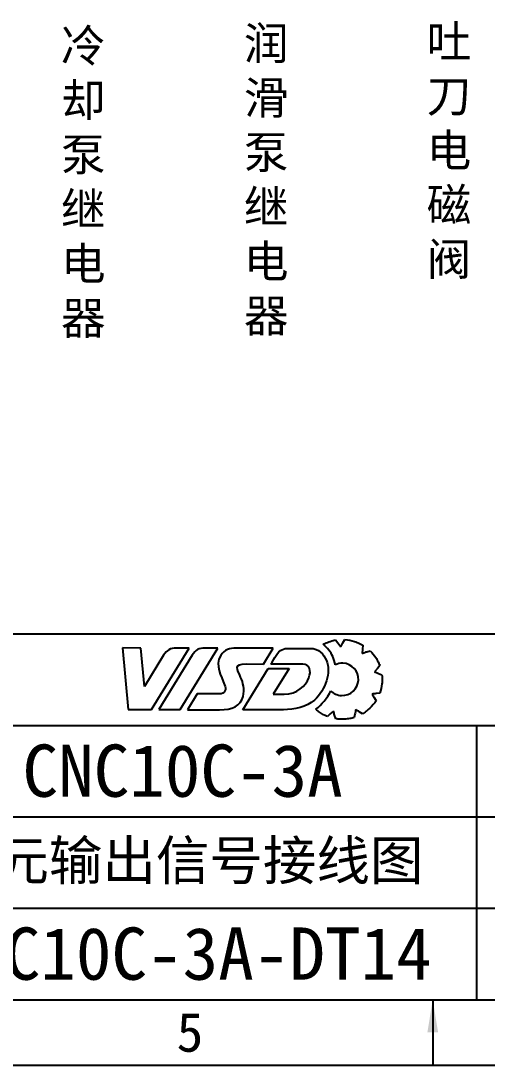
# Model space of a CAD drawing. Header units: millimetres. Extents: x 547 to 2149, y 622 to 1790.
# Drawn here: x 1641.7 to 1677.3, y 1102.4 to 1182.3 of the extents above; entities that cross this region are included whole.
import ezdxf

# ---------------------------------------------------------------- set-up
doc = ezdxf.new("R2010")
doc.units = ezdxf.units.MM
for name, color, linetype in [('中文标注', 3, 'Continuous'), ('仅图框使用', 7, 'Continuous'), ('英文数字标注', 3, 'Continuous')]:
    doc.layers.add(name, color=color, linetype=linetype)
doc.styles.get("Standard").update_dxf_attribs({"font": 'txt', "bigfont": 'gbcbig.shx'})
doc.dimstyles.new('ISO-25', dxfattribs={"dimtxt": 2.5, "dimasz": 2.5, "dimexe": 1.25, "dimexo": 0.625, "dimtad": 1, "dimtxsty": 'Standard', "dimcen": 2.5, "dimadec": 0, "dimazin": 0, "dimtfac": 1, "dimtmove": 0, "dimatfit": 3, "dimfxl": 0, "dimarcsym": 0})

# ---------------------------------------------------------------- blocks, each defined once
blk = doc.blocks.new('Logo-pic')
at = {"layer": '仅图框使用', "color": 4}
for points in [[(1.392, -0.003), (1.392, -0.003), (0, 0), (0, 0)], [(0, 0), (0, 0), (0.422, -4.704), (0.422, -4.704)], [(15.35, 0.28), (15.416, 0.315), (15.488, 0.351), (15.565, 0.385)], [(16.076, -0.663), (15.92, -0.312), (15.663, -0.003), (15.35, 0.28)], [(15.565, 0.385), (15.693, 0.441), (15.835, 0.495), (15.991, 0.538)], [(15.991, 0.538), (15.991, 0.538), (16.277, 0.618), (16.277, 0.618)], [(16.277, 0.618), (16.277, 0.618), (16.46, 0.384), (16.46, 0.384)], [(16.46, 0.384), (16.46, 0.384), (16.687, 0.094), (16.687, 0.094)], [(16.687, 0.094), (16.687, 0.094), (16.852, 0.387), (16.852, 0.387)], [(16.852, 0.387), (16.852, 0.387), (17.004, 0.654), (17.004, 0.654)], [(17.004, 0.654), (17.243, 0.638), (17.503, 0.576), (17.729, 0.502)], [(17.729, 0.502), (17.863, 0.459), (17.999, 0.404), (18.117, 0.342)], [(18.117, 0.342), (18.117, 0.342), (18.38, 0.203), (18.38, 0.203)], [(18.38, 0.203), (18.38, 0.203), (18.354, -0.088), (18.354, -0.088)], [(1.664, -2.946), (1.664, -2.946), (1.392, -0.003), (1.392, -0.003)], [(3.14, -0.557), (3.14, -0.557), (1.664, -2.946), (1.664, -2.946)], [(2.213, -4.708), (2.213, -4.708), (5.097, -0.012), (5.097, -0.012)], [(5.314, -0.563), (5.314, -0.563), (2.782, -4.71), (2.782, -4.71)], [(4.112, -0.01), (3.646, -0.009), (3.388, -0.157), (3.14, -0.557)], [(5.097, -0.012), (5.097, -0.012), (4.112, -0.01), (4.112, -0.01)], [(4.404, -4.714), (4.404, -4.714), (7.287, -0.017), (7.287, -0.017)], [(6.293, -0.015), (5.832, -0.014), (5.585, -0.135), (5.314, -0.563)], [(7.281, -0.017), (7.281, -0.017), (6.293, -0.015), (6.293, -0.015)], [(7.5, -0.581), (7.033, -1.345), (7.55, -2.128), (7.801, -2.819)], [(7.287, -0.017), (7.287, -0.017), (7.281, -0.017), (7.281, -0.017)], [(8.688, -0.017), (8.195, -0.016), (7.782, -0.118), (7.5, -0.581)], [(11.517, -0.027), (11.517, -0.027), (8.688, -0.017), (8.688, -0.017)], [(10.777, -1.229), (10.777, -1.229), (11.517, -0.027), (11.517, -0.027)], [(11.333, -1.23), (11.444, -1.052), (11.612, -0.769), (11.734, -0.578)], [(11.734, -0.578), (12.026, -0.116), (12.304, -0.029), (12.711, -0.03)], [(12.711, -0.03), (12.711, -0.03), (14.347, -0.034), (14.347, -0.034)], [(14.347, -0.034), (15.007, -0.035), (15.381, -0.463), (15.587, -0.948)], [(16.261, -1.284), (16.226, -1.072), (16.166, -0.864), (16.076, -0.663)], [(18.354, -0.088), (18.354, -0.088), (18.325, -0.413), (18.325, -0.413)], [(18.325, -0.413), (18.477, -0.359), (18.631, -0.304), (18.672, -0.293)], [(18.672, -0.293), (18.672, -0.293), (18.938, -0.216), (18.938, -0.216)], [(18.938, -0.216), (19.094, -0.37), (19.237, -0.554), (19.355, -0.736)], [(19.355, -0.736), (19.42, -0.836), (19.486, -0.948), (19.546, -1.068)], [(9.026, -2.231), (8.764, -1.632), (8.446, -1.193), (9.465, -1.226)], [(9.195, -4.733), (9.195, -4.733), (11.13, -1.564), (11.13, -1.564)], [(9.465, -1.226), (9.465, -1.226), (10.777, -1.229), (10.777, -1.229)], [(11.13, -1.564), (11.13, -1.564), (12.736, -1.568), (12.736, -1.568)], [(13.776, -1.234), (13.776, -1.234), (11.333, -1.23), (11.333, -1.23)], [(12.736, -1.568), (12.736, -1.568), (11.527, -3.528), (11.527, -3.528)], [(14.243, -2.288), (14.454, -1.749), (14.297, -1.237), (13.776, -1.234)], [(15.587, -0.948), (15.971, -1.854), (15.535, -3.186), (14.675, -3.991)], [(16.849, -1.165), (16.639, -1.155), (16.439, -1.199), (16.261, -1.284)], [(18.031, -2.456), (18.062, -1.774), (17.532, -1.195), (16.849, -1.165)], [(19.48, -1.559), (19.48, -1.559), (19.251, -1.821), (19.251, -1.821)], [(19.668, -1.345), (19.668, -1.345), (19.48, -1.559), (19.48, -1.559)], [(19.546, -1.068), (19.546, -1.068), (19.607, -1.193), (19.607, -1.193)], [(19.607, -1.193), (19.629, -1.243), (19.649, -1.293), (19.668, -1.345)], [(9.213, -3.702), (9.351, -3.148), (9.221, -2.678), (9.026, -2.231)], [(12.365, -3.53), (13.343, -3.533), (14.007, -2.893), (14.243, -2.288)], [(19.251, -1.821), (19.269, -1.828), (19.289, -1.836), (19.575, -1.95)], [(19.575, -1.95), (19.575, -1.95), (19.835, -2.054), (19.835, -2.054)], [(19.835, -2.054), (19.842, -2.118), (19.848, -2.182), (19.851, -2.247)], [(7.801, -2.819), (7.916, -3.137), (7.908, -3.511), (7.363, -3.518)], [(16.74, -3.638), (17.423, -3.669), (18.001, -3.139), (18.031, -2.456)], [(19.834, -2.751), (19.806, -2.992), (19.751, -3.23), (19.667, -3.458)], [(5.703, -3.514), (5.703, -3.514), (4.965, -4.723), (4.965, -4.723)], [(6.793, -3.517), (6.793, -3.517), (5.703, -3.514), (5.703, -3.514)], [(7.363, -3.518), (7.363, -3.518), (6.793, -3.517), (6.793, -3.517)], [(7.419, -4.727), (8.355, -4.729), (9.028, -4.448), (9.213, -3.702)], [(11.527, -3.528), (11.527, -3.528), (12.005, -3.529), (12.005, -3.529)], [(12.005, -3.529), (12.005, -3.529), (12.279, -3.53), (12.279, -3.53)], [(12.279, -3.53), (12.279, -3.53), (12.365, -3.53), (12.365, -3.53)], [(14.675, -3.991), (14.068, -4.558), (13.126, -4.678), (12.309, -4.74)], [(14.772, -4.687), (15.238, -4.337), (15.644, -3.839), (15.919, -3.277)], [(15.919, -3.277), (16.13, -3.488), (16.418, -3.624), (16.74, -3.638)], [(19.383, -3.495), (19.273, -3.509), (19.173, -3.519), (19.075, -3.529)], [(19.075, -3.529), (19.126, -3.61), (19.179, -3.693), (19.235, -3.788)], [(19.235, -3.788), (19.235, -3.788), (19.383, -4.034), (19.383, -4.034)], [(19.667, -3.458), (19.667, -3.458), (19.383, -3.495), (19.383, -3.495)], [(0.422, -4.704), (0.422, -4.704), (2.213, -4.708), (2.213, -4.708)], [(2.782, -4.71), (2.782, -4.71), (4.404, -4.714), (4.404, -4.714)], [(4.965, -4.723), (4.965, -4.723), (6.174, -4.725), (6.174, -4.725)], [(6.174, -4.725), (6.174, -4.725), (7.419, -4.727), (7.419, -4.727)], [(10.293, -4.736), (10.293, -4.736), (9.195, -4.733), (9.195, -4.733)], [(12.309, -4.74), (12.309, -4.74), (10.293, -4.736), (10.293, -4.736)], [(15.06, -4.916), (14.972, -4.855), (14.877, -4.781), (14.772, -4.687)], [(17.834, -4.704), (17.812, -4.828), (17.788, -4.955), (17.761, -5.068)], [(18.096, -4.885), (18.02, -4.835), (17.928, -4.77), (17.834, -4.704)], [(19.166, -4.335), (19.011, -4.523), (18.829, -4.682), (18.643, -4.839)], [(19.383, -4.034), (19.317, -4.139), (19.244, -4.24), (19.166, -4.335)], [(15.371, -5.107), (15.265, -5.049), (15.161, -4.987), (15.06, -4.916)], [(15.497, -5.176), (15.497, -5.176), (15.371, -5.107), (15.371, -5.107)], [(15.681, -5.255), (15.619, -5.23), (15.557, -5.204), (15.497, -5.176)], [(15.885, -5.045), (15.885, -5.045), (15.664, -5.248), (15.664, -5.248)], [(15.664, -5.248), (15.664, -5.248), (15.681, -5.255), (15.681, -5.255)], [(16.124, -4.826), (16.124, -4.826), (15.885, -5.045), (15.885, -5.045)], [(16.21, -5.143), (16.186, -5.067), (16.155, -4.948), (16.124, -4.826)], [(16.298, -5.424), (16.298, -5.424), (16.21, -5.143), (16.21, -5.143)], [(16.611, -5.453), (16.505, -5.449), (16.403, -5.439), (16.298, -5.424)], [(16.977, -5.452), (16.847, -5.46), (16.726, -5.46), (16.611, -5.453)], [(17.385, -5.406), (17.234, -5.43), (17.1, -5.445), (16.977, -5.452)], [(17.701, -5.326), (17.598, -5.358), (17.492, -5.384), (17.385, -5.406)], [(17.761, -5.068), (17.761, -5.068), (17.698, -5.327), (17.698, -5.327)], [(17.698, -5.327), (17.698, -5.327), (17.701, -5.326), (17.701, -5.326)], [(18.338, -5.045), (18.338, -5.045), (18.096, -4.885), (18.096, -4.885)], [(18.605, -4.869), (18.519, -4.932), (18.43, -4.991), (18.338, -5.045)], [(18.643, -4.839), (18.63, -4.85), (18.618, -4.859), (18.605, -4.869)]]:
    blk.add_open_spline(points, degree=3, dxfattribs=at)
blk.add_open_spline([(19.851, -2.247), (19.853, -2.3), (19.855, -2.354), (19.855, -2.408), (19.855, -2.408), (19.855, -2.522), (19.848, -2.637), (19.834, -2.751)], degree=3, knots=[0.25423729, 0.25423729, 0.25423729, 0.25423729, 0.27118644, 0.27118644, 0.27118644, 0.27118644, 0.28813559, 0.28813559, 0.28813559, 0.28813559], dxfattribs=at)

msp = doc.modelspace()

# ---------------------------------------------------------------- linework, layer by layer
at = {"layer": '仅图框使用'}
for p, q in [((1621.553, 1135.381), (1816.678, 1135.381)), ((1621.553, 1128.381), (1816.678, 1128.381)), ((1676.553, 1107.381), (1676.553, 1128.381)), ((1621.553, 1121.381), (1816.678, 1121.381)), ((1621.553, 1114.381), (1784.553, 1114.381)), ((1529.678, 1107.381), (1816.678, 1107.381)), ((1524.678, 1102.381), (1821.678, 1102.381))]:
    msp.add_line(p, q, dxfattribs=at)

# ---------------------------------------------------------------- block references
msp.add_blockref('Logo-pic', (1649.461, 1134.304), dxfattribs=at)

# ---------------------------------------------------------------- texts
at = {"layer": '中文标注', "attachment_point": 5}
for s, insert, char_height, width in [('{\\fSimSun|b0|i0|c134|p2;冷却泵继电器\\Ftxt,gbcbig|c134;\\H1.2x; }', (1646.456, 1169.837), 2.5, 3.07419), ('{\\fSimSun|b0|i0|c134|p2;润滑泵继电器\\Ftxt,gbcbig|c134;\\H1.2x; }', (1660.44, 1170.016), 2.5, 3.07419), ('{\\fSimSun|b0|i0|c134|p2;吐刀电磁阀\\Ftxt,gbcbig|c134;\\H1.2x; }', (1674.417, 1172.257), 2.5, 3.07419), ('{\\fSimSun|b0|i0|c134|p2;宝元输出信号接线图}', (1654.053, 1117.881), 3, 45)]:
    msp.add_mtext(s, dxfattribs=dict(at, insert=insert, char_height=char_height, width=width))
at = {"layer": '仅图框使用', "insert": (1654.615, 1104.881), "char_height": 3, "width": 37.125, "attachment_point": 5}
msp.add_mtext('{\\fSimSun|b0|i0|c134|p2;5}', dxfattribs=at)
at = {"layer": '英文数字标注', "char_height": 4, "width": 45, "attachment_point": 5}
for s, insert in [('{\\fSimSun|b0|i0|c134|p2;CNC10C-3A}', (1654.053, 1124.881)), ('{\\fSimSun|b0|i0|c134|p2;CNC10C-3A-DT14}', (1654.053, 1110.881))]:
    msp.add_mtext(s, dxfattribs=dict(at, insert=insert))

# ---------------------------------------------------------------- leaders
at = {"layer": '仅图框使用'}
msp.add_leader([(1673.178, 1107.381), (1673.178, 1102.381)], dimstyle='ISO-25', override={"dimgap": 0.625, "dimtad": 0}, dxfattribs=at)

doc.saveas('drawing.dxf')
